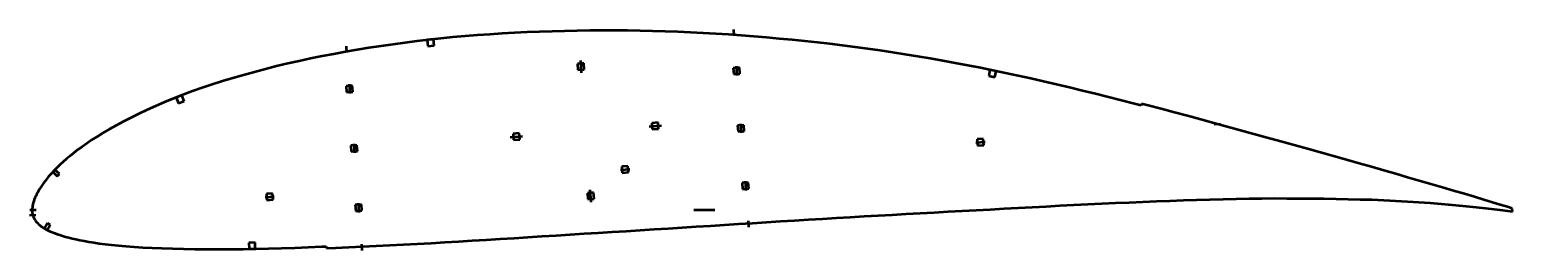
# Model space of a CAD drawing. Header units: metres. Extents: x -359 to 598, y -26 to 117.
import ezdxf

# ---------------------------------------------------------------- set-up
doc = ezdxf.new("R2010")
doc.units = ezdxf.units.M
for name, color, linetype, lineweight in [('FoilLayer', 1, 'Continuous', 50), ('StringerLayer', 1, 'Continuous', 50), ('SubLayer', 1, 'Continuous', 50)]:
    doc.layers.add(name, color=color, linetype=linetype, lineweight=lineweight)

msp = doc.modelspace()

# ---------------------------------------------------------------- linework, layer by layer
at = {"layer": 'FoilLayer'}
for p, q in [((-37.92, 114.97), (-45.97, 114.57)), ((-29.85, 115.31), (-37.92, 114.97)), ((-21.77, 115.59), (-29.85, 115.31)), ((-13.67, 115.81), (-21.77, 115.59)), ((-5.57, 115.97), (-13.67, 115.81)), ((2.55, 116.08), (-5.57, 115.97)), ((10.67, 116.14), (2.55, 116.08)), ((18.78, 116.13), (10.67, 116.14)), ((26.9, 116.07), (18.78, 116.13)), ((35.02, 115.94), (26.9, 116.07)), ((43.15, 115.76), (35.02, 115.94)), ((51.29, 115.52), (43.15, 115.76)), ((59.43, 115.22), (51.29, 115.52)), ((67.58, 114.87), (59.43, 115.22)), ((75.74, 114.46), (67.58, 114.87)), ((-132.28, 106.07), (-139.95, 104.88)), ((-124.59, 107.18), (-132.28, 106.07)), ((-116.86, 108.23), (-124.59, 107.18)), ((-109.11, 109.21), (-116.86, 108.23)), ((-101.35, 110.12), (-109.11, 109.21)), ((-93.57, 110.96), (-101.35, 110.12)), ((-85.76, 111.72), (-93.57, 110.96)), ((-77.9, 112.41), (-85.76, 111.72)), ((-69.99, 113.03), (-77.9, 112.41)), ((-62.02, 113.6), (-69.99, 113.03)), ((-54.01, 114.11), (-62.02, 113.6)), ((-45.97, 114.57), (-54.01, 114.11)), ((83.91, 113.99), (75.74, 114.46)), ((92.09, 113.47), (83.91, 113.99)), ((100.28, 112.89), (92.09, 113.47)), ((108.48, 112.26), (100.28, 112.89)), ((116.68, 111.58), (108.48, 112.26)), ((124.89, 110.85), (116.68, 111.58)), ((133.09, 110.07), (124.89, 110.85)), ((141.28, 109.24), (133.09, 110.07)), ((149.45, 108.36), (141.28, 109.24)), ((157.6, 107.43), (149.45, 108.36)), ((165.72, 106.44), (157.6, 107.43)), ((173.84, 105.4), (165.72, 106.44)), ((181.95, 104.31), (173.84, 105.4)), ((-185.01, 96.35), (-192.31, 94.69)), ((-177.64, 97.94), (-185.01, 96.35)), ((-170.21, 99.47), (-177.64, 97.94)), ((-162.72, 100.93), (-170.21, 99.47)), ((-155.18, 102.31), (-162.72, 100.93)), ((-147.59, 103.63), (-155.18, 102.31)), ((-139.95, 104.88), (-147.59, 103.63)), ((190.06, 103.16), (181.95, 104.31)), ((198.15, 101.95), (190.06, 103.16)), ((206.23, 100.7), (198.15, 101.95)), ((214.29, 99.39), (206.23, 100.7)), ((222.35, 98.02), (214.29, 99.39)), ((230.41, 96.59), (222.35, 98.02)), ((238.47, 95.1), (230.41, 96.59)), ((-220.84, 87.31), (-227.73, 85.33)), ((-213.82, 89.24), (-220.84, 87.31)), ((-206.71, 91.13), (-213.82, 89.24)), ((-199.54, 92.95), (-206.71, 91.13)), ((-192.31, 94.69), (-199.54, 92.95)), ((246.55, 93.56), (238.47, 95.1)), ((254.65, 91.96), (246.55, 93.56)), ((262.75, 90.3), (254.65, 91.96)), ((270.88, 88.58), (262.75, 90.3)), ((279.04, 86.81), (270.88, 88.58)), ((287.23, 84.98), (279.04, 86.81)), ((-253.83, 76.79), (-260.01, 74.48)), ((-247.52, 79.02), (-253.83, 76.79)), ((-241.06, 81.19), (-247.52, 79.02)), ((-234.47, 83.29), (-241.06, 81.19)), ((-227.73, 85.33), (-234.47, 83.29)), ((295.48, 83.08), (287.23, 84.98)), ((303.8, 81.14), (295.48, 83.08)), ((312.16, 79.15), (303.8, 81.14)), ((320.56, 77.14), (312.16, 79.15)), ((328.96, 75.1), (320.56, 77.14)), ((-277.63, 67.25), (-283.15, 64.76)), ((-271.92, 69.71), (-277.63, 67.25)), ((-266.05, 72.12), (-271.92, 69.71)), ((-260.01, 74.48), (-266.05, 72.12)), ((337.36, 73.02), (328.96, 75.1)), ((345.77, 70.91), (337.36, 73.02)), ((354.19, 68.76), (345.77, 70.91)), ((358.44, 67.67), (354.19, 68.76)), ((358.7, 68.68), (358.44, 67.67)), ((362.89, 67.6), (358.7, 68.68)), ((371.37, 65.39), (362.89, 67.6)), ((-293.58, 59.72), (-298.45, 57.22)), ((-288.47, 62.24), (-293.58, 59.72)), ((-283.15, 64.76), (-288.47, 62.24)), ((379.86, 63.15), (371.37, 65.39)), ((388.36, 60.88), (379.86, 63.15)), ((396.88, 58.58), (388.36, 60.88)), ((405.44, 56.25), (396.88, 58.58)), ((-311.46, 49.93), (-315.26, 47.59)), ((-307.39, 52.32), (-311.46, 49.93)), ((-303.06, 54.75), (-307.39, 52.32)), ((-298.45, 57.22), (-303.06, 54.75)), ((414.03, 53.9), (405.44, 56.25)), ((422.63, 51.53), (414.03, 53.9)), ((431.25, 49.15), (422.63, 51.53)), ((439.87, 46.76), (431.25, 49.15)), ((-328.01, 38.85), (-330.63, 36.85)), ((-325.17, 40.93), (-328.01, 38.85)), ((-322.11, 43.08), (-325.17, 40.93)), ((-318.81, 45.3), (-322.11, 43.08)), ((-315.26, 47.59), (-318.81, 45.3)), ((448.49, 44.35), (439.87, 46.76)), ((457.11, 41.93), (448.49, 44.35)), ((465.7, 39.53), (457.11, 41.93)), ((474.23, 37.13), (465.7, 39.53)), ((-339.22, 29.48), (-340.97, 27.79)), ((-337.32, 31.24), (-339.22, 29.48)), ((-335.27, 33.05), (-337.32, 31.24)), ((-333.05, 34.92), (-335.27, 33.05)), ((-330.63, 36.85), (-333.05, 34.92)), ((482.66, 34.76), (474.23, 37.13)), ((490.96, 32.42), (482.66, 34.76)), ((499.11, 30.14), (490.96, 32.42)), ((507.12, 27.85), (499.11, 30.14)), ((-347.93, 20.13), (-349.01, 18.74)), ((-346.75, 21.56), (-347.93, 20.13)), ((-345.47, 23.04), (-346.75, 21.56)), ((-344.09, 24.57), (-345.47, 23.04)), ((-342.59, 26.15), (-344.09, 24.57)), ((-340.97, 27.79), (-342.59, 26.15)), ((515, 25.59), (507.12, 27.85)), ((522.76, 23.31), (515, 25.59)), ((530.42, 21.07), (522.76, 23.31)), ((537.98, 18.92), (530.42, 21.07)), ((-354.53, 10.01), (-355.05, 8.91)), ((-353.93, 11.14), (-354.53, 10.01)), ((-353.27, 12.32), (-353.93, 11.14)), ((-352.56, 13.55), (-353.27, 12.32)), ((-351.78, 14.79), (-352.56, 13.55)), ((-350.94, 16.07), (-351.78, 14.79)), ((-350.01, 17.38), (-350.94, 16.07)), ((-349.01, 18.74), (-350.01, 17.38)), ((545.48, 16.73), (537.98, 18.92)), ((552.91, 14.54), (545.48, 16.73)), ((560.13, 12.4), (552.91, 14.54)), ((567.03, 10.34), (560.13, 12.4)), ((573.55, 8.42), (567.03, 10.34)), ((-357.27, 0.86), (-357.32, -0.06)), ((-357.18, 1.78), (-357.27, 0.86)), ((-357.04, 2.73), (-357.18, 1.78)), ((-356.85, 3.71), (-357.04, 2.73)), ((-356.61, 4.7), (-356.85, 3.71)), ((-356.31, 5.69), (-356.61, 4.7)), ((-355.94, 6.71), (-356.31, 5.69)), ((-355.52, 7.8), (-355.94, 6.71)), ((-355.05, 8.91), (-355.52, 7.8)), ((251.97, -0.07), (261.01, 0.41)), ((261.01, 0.41), (270.05, 0.89)), ((270.05, 0.89), (279.07, 1.38)), ((279.07, 1.38), (288.08, 1.86)), ((288.08, 1.86), (297.06, 2.34)), ((297.06, 2.34), (306.03, 2.79)), ((306.03, 2.79), (315.01, 3.24)), ((315.01, 3.24), (323.99, 3.67)), ((323.99, 3.67), (332.96, 4.1)), ((332.96, 4.1), (341.89, 4.53)), ((341.89, 4.53), (350.75, 4.94)), ((350.75, 4.94), (359.56, 5.32)), ((359.56, 5.32), (368.32, 5.68)), ((368.32, 5.68), (377.05, 6.02)), ((377.05, 6.02), (385.7, 6.34)), ((385.7, 6.34), (394.26, 6.62)), ((394.26, 6.62), (402.77, 6.84)), ((402.77, 6.84), (411.27, 7.02)), ((411.27, 7.02), (419.74, 7.18)), ((419.74, 7.18), (428.13, 7.35)), ((428.13, 7.35), (436.36, 7.49)), ((436.36, 7.49), (444.44, 7.55)), ((444.44, 7.55), (452.49, 7.51)), ((452.49, 7.51), (460.55, 7.47)), ((460.55, 7.47), (468.52, 7.45)), ((468.52, 7.45), (476.39, 7.36)), ((476.39, 7.36), (484.22, 7.18)), ((484.22, 7.18), (492.04, 7.01)), ((492.04, 7.01), (499.77, 6.87)), ((499.77, 6.87), (507.39, 6.68)), ((507.39, 6.68), (514.99, 6.35)), ((514.99, 6.35), (522.63, 5.96)), ((522.63, 5.96), (530.24, 5.57)), ((530.24, 5.57), (537.65, 5.16)), ((537.65, 5.16), (544.91, 4.6)), ((544.91, 4.6), (552.14, 3.96)), ((552.14, 3.96), (559.23, 3.3)), ((559.23, 3.3), (566.09, 2.64)), ((566.09, 2.64), (572.62, 1.97)), ((572.62, 1.97), (578.8, 1.28)), ((579.61, 6.62), (573.55, 8.42)), ((578.8, 1.28), (584.6, 0.64)), ((585.17, 4.94), (579.61, 6.62)), ((584.6, 0.64), (589.98, 0.02)), ((590.26, 3.36), (585.17, 4.94)), ((589.98, 0.02), (594.95, -0.58)), ((594.96, 1.94), (590.26, 3.36)), ((597.89, 1.01), (594.96, 1.94)), ((598.02, -0.99), (597.89, 1.01)), ((-357.32, -0.06), (-357.31, -0.91)), ((-357.31, -0.91), (-357.24, -1.76)), ((-357.24, -1.76), (-357.11, -2.61)), ((-357.11, -2.61), (-356.9, -3.46)), ((-356.9, -3.46), (-356.6, -4.32)), ((-356.6, -4.32), (-356.24, -5.17)), ((-356.24, -5.17), (-355.8, -6)), ((-355.8, -6), (-355.28, -6.82)), ((-355.28, -6.82), (-354.68, -7.61)), ((-354.68, -7.61), (-354, -8.39)), ((-354, -8.39), (-353.23, -9.16)), ((-353.23, -9.16), (-352.39, -9.9)), ((89.44, -9.62), (98.49, -9.04)), ((98.49, -9.04), (107.55, -8.46)), ((107.55, -8.46), (116.59, -7.88)), ((116.59, -7.88), (125.63, -7.31)), ((125.63, -7.31), (134.65, -6.74)), ((134.65, -6.74), (143.68, -6.19)), ((143.68, -6.19), (152.7, -5.64)), ((152.7, -5.64), (161.71, -5.1)), ((161.71, -5.1), (170.72, -4.57)), ((170.72, -4.57), (179.71, -4.05)), ((179.71, -4.05), (188.71, -3.55)), ((188.71, -3.55), (197.73, -3.05)), ((197.73, -3.05), (206.77, -2.56)), ((206.77, -2.56), (215.81, -2.06)), ((215.81, -2.06), (224.86, -1.56)), ((224.86, -1.56), (233.9, -1.06)), ((233.9, -1.06), (242.94, -0.56)), ((242.94, -0.56), (251.97, -0.07)), ((594.95, -0.58), (598.02, -0.99)), ((-352.39, -9.9), (-351.48, -10.62)), ((-351.48, -10.62), (-350.49, -11.32)), ((-350.49, -11.32), (-349.43, -11.99)), ((-349.43, -11.99), (-348.29, -12.63)), ((-348.29, -12.63), (-347.05, -13.26)), ((-347.05, -13.26), (-345.73, -13.86)), ((-345.73, -13.86), (-344.32, -14.45)), ((-344.32, -14.45), (-342.81, -15.03)), ((-342.81, -15.03), (-341.2, -15.61)), ((-341.2, -15.61), (-339.49, -16.18)), ((-339.49, -16.18), (-337.67, -16.75)), ((-337.67, -16.75), (-335.73, -17.32)), ((-335.73, -17.32), (-333.67, -17.88)), ((-333.67, -17.88), (-331.45, -18.42)), ((-331.45, -18.42), (-329.06, -18.96)), ((-329.06, -18.96), (-326.49, -19.5)), ((-64.28, -19.28), (-55.31, -18.72)), ((-55.31, -18.72), (-46.31, -18.17)), ((-46.31, -18.17), (-37.31, -17.61)), ((-37.31, -17.61), (-28.28, -17.04)), ((-28.28, -17.04), (-19.23, -16.46)), ((-19.23, -16.46), (-10.18, -15.89)), ((-10.18, -15.89), (-1.12, -15.32)), ((-1.12, -15.32), (7.94, -14.75)), ((7.94, -14.75), (17, -14.19)), ((17, -14.19), (26.05, -13.62)), ((26.05, -13.62), (35.1, -13.05)), ((35.1, -13.05), (44.16, -12.47)), ((44.16, -12.47), (53.21, -11.89)), ((53.21, -11.89), (62.27, -11.32)), ((62.27, -11.32), (71.33, -10.76)), ((71.33, -10.76), (80.39, -10.19)), ((80.39, -10.19), (89.44, -9.62)), ((-326.49, -19.5), (-323.72, -20.03)), ((-323.72, -20.03), (-320.73, -20.57)), ((-320.73, -20.57), (-317.5, -21.1)), ((-317.5, -21.1), (-314.01, -21.62)), ((-314.01, -21.62), (-310.23, -22.11)), ((-310.23, -22.11), (-306.13, -22.58)), ((-306.13, -22.58), (-301.67, -23.02)), ((-301.67, -23.02), (-296.83, -23.43)), ((-296.83, -23.43), (-291.59, -23.82)), ((-291.59, -23.82), (-285.97, -24.19)), ((-285.97, -24.19), (-279.97, -24.51)), ((-279.97, -24.51), (-273.59, -24.78)), ((-273.59, -24.78), (-266.84, -24.99)), ((-266.84, -24.99), (-259.74, -25.16)), ((-259.74, -25.16), (-252.37, -25.29)), ((-252.37, -25.29), (-244.79, -25.38)), ((-244.79, -25.38), (-237.06, -25.42)), ((-237.06, -25.42), (-229.21, -25.39)), ((-229.21, -25.39), (-221.22, -25.29)), ((-221.22, -25.29), (-213.06, -25.13)), ((-213.06, -25.13), (-204.75, -24.92)), ((-204.75, -24.92), (-196.33, -24.68)), ((-196.33, -24.68), (-187.8, -24.39)), ((-187.8, -24.39), (-179.15, -24.08)), ((-179.15, -24.08), (-170.43, -23.74)), ((-170.43, -23.74), (-167.51, -23.63)), ((-167.51, -23.63), (-167.47, -24.68)), ((-167.47, -24.68), (-161.63, -24.45)), ((-161.63, -24.45), (-152.86, -24.09)), ((-152.86, -24.09), (-144.1, -23.7)), ((-144.1, -23.7), (-135.32, -23.28)), ((-135.32, -23.28), (-126.49, -22.84)), ((-126.49, -22.84), (-117.63, -22.38)), ((-117.63, -22.38), (-108.75, -21.91)), ((-108.75, -21.91), (-99.88, -21.43)), ((-99.88, -21.43), (-91.03, -20.92)), ((-91.03, -20.92), (-82.15, -20.39)), ((-82.15, -20.39), (-73.24, -19.84)), ((-73.24, -19.84), (-64.28, -19.28))]:
    msp.add_line(p, q, dxfattribs=at)
at = {"layer": 'StringerLayer'}
for p, q in [((-98.32, 110.45), (-102.3, 110.02)), ((-102.3, 110.02), (-101.87, 106.04)), ((-101.87, 106.04), (-97.89, 106.47)), ((-97.89, 106.47), (-98.32, 110.45)), ((260.86, 90.7), (260.04, 86.78)), ((260.04, 86.78), (263.95, 85.96)), ((264.78, 89.87), (260.86, 90.7)), ((263.95, 85.96), (264.78, 89.87)), ((-260.72, 74.21), (-264.45, 72.75)), ((-264.45, 72.75), (-262.99, 69.02)), ((-262.99, 69.02), (-259.26, 70.48)), ((-259.26, 70.48), (-260.72, 74.21)), ((-342.69, 26.06), (-344.06, 24.6)), ((-344.06, 24.6), (-341.16, 21.85)), ((-339.78, 23.31), (-342.69, 26.06)), ((-341.16, 21.85), (-339.78, 23.31)), ((-347.42, -8.53), (-349.38, -12.01)), ((-347.64, -12.99), (-345.68, -9.51)), ((-345.68, -9.51), (-347.42, -8.53)), ((-349.38, -12.01), (-347.64, -12.99)), ((-213.4, -21.13), (-217.4, -21.21)), ((-217.4, -21.21), (-217.32, -25.21)), ((-217.32, -25.21), (-213.32, -25.13)), ((-213.32, -25.13), (-213.4, -21.13))]:
    msp.add_line(p, q, dxfattribs=at)
at = {"layer": 'SubLayer'}
for p, q in [((95.23, 116.73), (95.54, 112.75)), ((-154.68, 105.94), (-154.37, 101.95)), ((-3.53, 96.75), (-2.91, 88.77)), ((-1.38, 94.9), (-5.37, 94.6)), ((-5.37, 94.6), (-5.06, 90.61)), ((-5.06, 90.61), (-1.07, 90.92)), ((-1.07, 90.92), (-1.38, 94.9)), ((99.13, 92.12), (95.14, 91.82)), ((95.14, 91.82), (95.45, 87.83)), ((95.45, 87.83), (99.44, 88.14)), ((97.06, 92.97), (97.52, 86.99)), ((99.44, 88.14), (99.13, 92.12)), ((-150.71, 80.47), (-154.7, 80.16)), ((-154.7, 80.16), (-154.39, 76.18)), ((-152.78, 81.31), (-152.32, 75.33)), ((-150.4, 76.48), (-150.71, 80.47)), ((-154.39, 76.18), (-150.4, 76.48)), ((-42.93, 49.63), (-46.92, 49.32)), ((-46.92, 49.32), (-46.62, 45.33)), ((-42.63, 45.64), (-42.93, 49.63)), ((40.79, 54.06), (48.76, 54.68)), ((46.62, 56.52), (42.63, 56.21)), ((42.63, 56.21), (42.93, 52.22)), ((42.93, 52.22), (46.92, 52.53)), ((46.92, 52.53), (46.62, 56.52)), ((101.99, 54.98), (98, 54.67)), ((98, 54.67), (98.31, 50.68)), ((98.31, 50.68), (102.3, 50.99)), ((99.92, 55.82), (100.38, 49.84)), ((102.3, 50.99), (101.99, 54.98)), ((405.66, 55.49), (409.65, 55.8)), ((-147.75, 42.03), (-151.74, 41.73)), ((-151.74, 41.73), (-151.43, 37.74)), ((-149.82, 42.88), (-149.36, 36.89)), ((-147.45, 38.04), (-147.75, 42.03)), ((-48.76, 47.17), (-40.79, 47.79)), ((-46.62, 45.33), (-42.63, 45.64)), ((251.74, 43.65), (257.73, 44.11)), ((256.57, 46.02), (252.59, 45.72)), ((252.59, 45.72), (252.89, 41.73)), ((252.89, 41.73), (256.88, 42.04)), ((256.88, 42.04), (256.57, 46.02)), ((-151.43, 37.74), (-147.45, 38.04)), ((22.36, 26), (28.34, 26.46)), ((27.19, 28.37), (23.2, 28.07)), ((23.2, 28.07), (23.51, 24.08)), ((23.51, 24.08), (27.49, 24.39)), ((27.49, 24.39), (27.19, 28.37)), ((521.46, 23.18), (521.75, 24.13)), ((-202.2, 10.72), (-206.19, 10.42)), ((-206.19, 10.42), (-205.88, 6.43)), ((-201.89, 6.74), (-202.2, 10.72)), ((5.06, 11.24), (1.07, 10.93)), ((1.07, 10.93), (1.38, 6.95)), ((3.53, 5.11), (2.91, 13.08)), ((5.37, 7.25), (5.06, 11.24)), ((104.85, 17.83), (100.86, 17.53)), ((100.86, 17.53), (101.17, 13.54)), ((101.17, 13.54), (105.15, 13.85)), ((102.78, 18.68), (103.24, 12.7)), ((105.15, 13.85), (104.85, 17.83)), ((559.85, 11.96), (560.16, 12.91)), ((-358.82, 0), (-354.82, 0)), ((-207.03, 8.35), (-201.05, 8.81)), ((-205.88, 6.43), (-201.89, 6.74)), ((-144.8, 3.59), (-148.78, 3.29)), ((-148.78, 3.29), (-148.48, -0.7)), ((-146.87, 4.44), (-146.41, -1.54)), ((-144.49, -0.39), (-144.8, 3.59)), ((1.38, 6.95), (5.37, 7.25)), ((69.76, 0), (83.33, 0)), ((518.23, 5.68), (518.3, 6.68)), ((558.13, 2.9), (558.21, 3.9)), ((578.04, 0.87), (578.11, 1.86)), ((579.03, 6.27), (579.37, 7.21)), ((-358.96, -3.34), (-354.97, -3.04)), ((-148.48, -0.7), (-144.49, -0.39)), ((104.76, -7.08), (105.07, -11.07)), ((-144.82, -22.18), (-144.51, -26.17))]:
    msp.add_line(p, q, dxfattribs=at)

doc.saveas('drawing.dxf')
